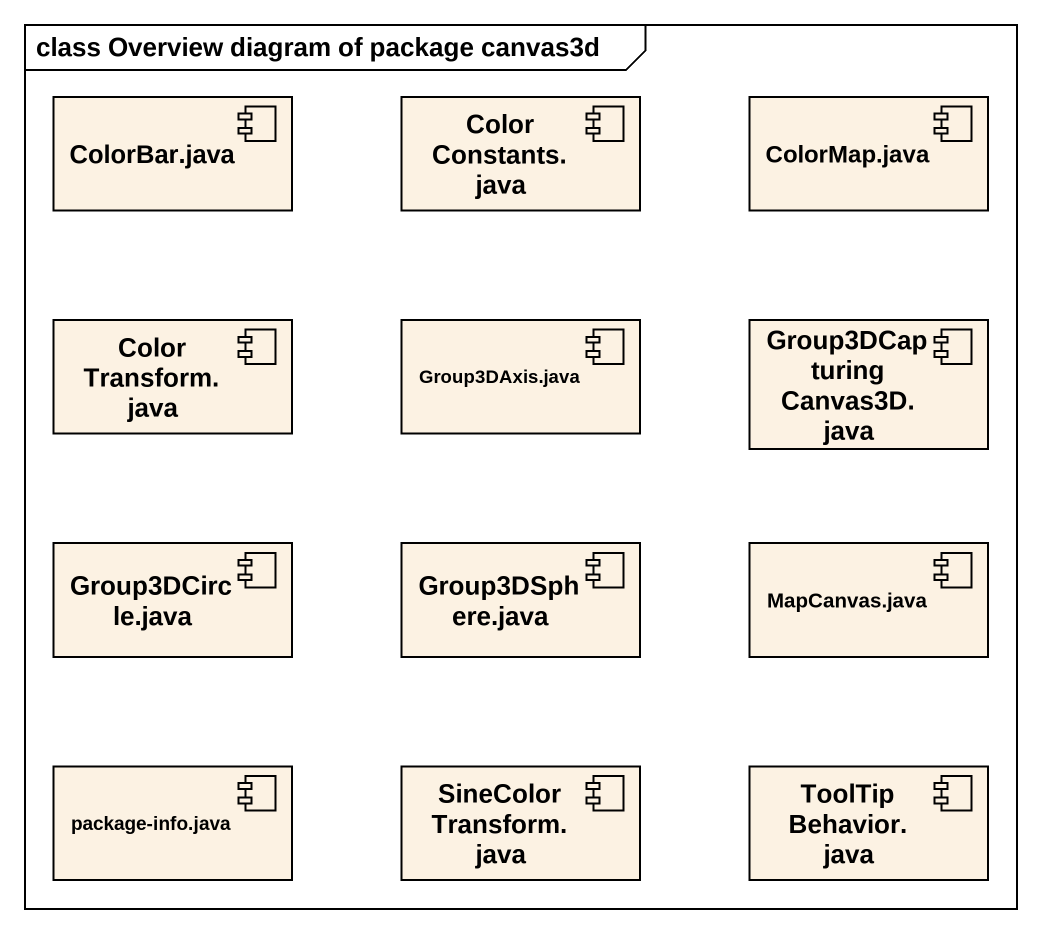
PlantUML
@startuml
mainframe class Overview diagram of package canvas3d
component "ColorBar.java" as ColorBar_java
component "ColorConstants.java" as ColorConstants_java
component "ColorMap.java" as ColorMap_java
component "ColorTransform.java" as ColorTransform_java
component "Group3DAxis.java" as Group3DAxis_java
component "Group3DCapturingCanvas3D.java" as Group3DCapturingCanvas3D
component "Group3DCircle.java" as Group3DCircle_java
component "Group3DSphere.java" as Group3DSphere_java
component "MapCanvas.java" as MapCanvas_java
component "package-info.java" as package_info_java
component "SineColorTransform.java" as SineColorTransform_java
component "ToolTipBehavior.java" as ToolTipBehavior_java
@enduml
